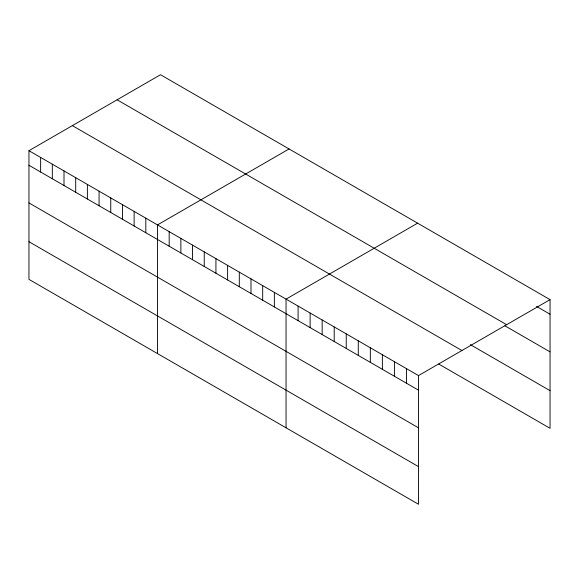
<?xml version="1.0" encoding="UTF-8"?>
<svg xmlns="http://www.w3.org/2000/svg" width="579" height="579" viewBox="0 0 579 579"><rect width="100%" height="100%" fill="white"/><g stroke="black" fill="none" stroke-linecap="round" stroke-linejoin="round"><path stroke-width="0.87" d="M28.95 150.692L418.494 375.59L418.494 504.266L28.95 279.36L28.95 150.692L160.506 74.734L550.05 299.64L550.05 428.308L438.679 364.01M289.059 148.955L157.502 224.905L157.502 353.581M417.604 223.168L286.048 299.126L286.048 427.794M418.494 375.59L550.05 299.64M536.501 306.392L550.05 314.216M117.096 99.798L506.639 324.703M504.895 325.796L550.05 351.866M470.286 344.606L550.05 390.659M72.361 125.621L461.904 350.527M28.95 165.268L418.494 390.166M28.95 202.918L418.494 427.823M28.95 241.711L418.494 466.616M406.451 368.642L406.451 383.218M394.415 361.687L394.415 376.263M382.372 354.739L382.372 369.315M370.336 347.784L370.336 362.36M358.292 340.836L358.292 355.412M346.249 333.88L346.249 348.457M334.213 326.932L334.213 341.509M322.17 319.977L322.17 334.561M310.127 313.029L310.127 327.605M298.091 306.074L298.091 320.657M274.366 292.373L274.366 306.957M262.678 285.628L262.678 300.212M250.989 278.883L250.989 293.459M239.301 272.137L239.301 286.714M227.619 265.392L227.619 279.968M215.931 258.639L215.931 273.223M204.242 251.894L204.242 266.47M192.561 245.149L192.561 259.725M180.872 238.403L180.872 252.98M169.184 231.651L169.184 246.234M145.814 218.16L145.814 232.736M134.125 211.415L134.125 225.991M122.444 204.662L122.444 219.246M110.755 197.917L110.755 212.5M99.067 191.171L99.067 205.748M87.378 184.426L87.378 199.002M75.697 177.681L75.697 192.257M64.008 170.928L64.008 185.512M52.32 164.183L52.32 178.759M40.639 157.437L40.639 172.014"/></g></svg>
